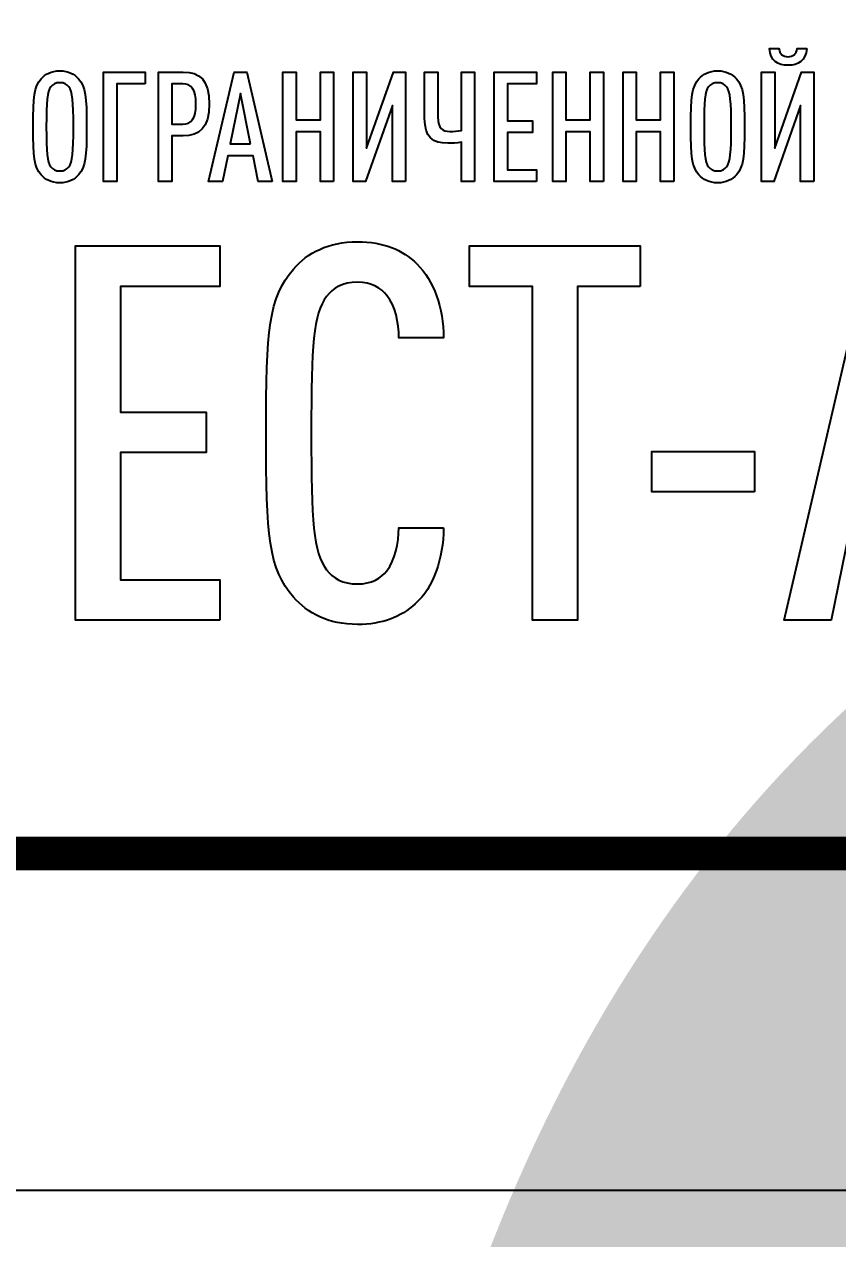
# Model space of a CAD drawing. Header units: millimetres. Extents: x 1990 to 8783, y 397 to 3825.
# Drawn here: x 4068.59 to 4080.66, y 2339.12 to 2357.14 of the extents above; entities that cross this region are included whole.
import ezdxf
from ezdxf.enums import TextEntityAlignment as Align

# ---------------------------------------------------------------- set-up
doc = ezdxf.new("R2018")
doc.units = ezdxf.units.MM
doc.layers.add('layer 1', color=7, linetype='Continuous')
doc.layers.add('Форматы', color=7, linetype='Continuous')
doc.styles.add('-ISOCPEUR-', font='isocpeur.ttf')
doc.styles.get("Standard").update_dxf_attribs({"font": 'arial.ttf'})

# ---------------------------------------------------------------- blocks, each defined once
blk = doc.blocks.new('Лого')
at = {"layer": 'layer 1', "color": 159}
for points, knots in [([(6.6198, 2.3792), (6.6198, 2.3792), (6.5883, 2.3792), (6.5883, 2.3792), (6.5883, 2.3792), (6.5862, 2.3604), (6.5751, 2.3523), (6.5583, 2.3523), (6.5583, 2.3523), (6.5415, 2.3523), (6.5304, 2.3604), (6.5283, 2.3792), (6.5283, 2.3792), (6.5283, 2.3792), (6.4968, 2.3792), (6.4968, 2.3792), (6.4968, 2.3792), (6.4994, 2.3391), (6.5243, 2.3239), (6.5583, 2.3239), (6.5583, 2.3239), (6.5923, 2.3239), (6.6172, 2.3391), (6.6198, 2.3792)], [0, 0, 0, 0, 0.142857, 0.142857, 0.142857, 0.142857, 0.285714, 0.285714, 0.285714, 0.285714, 0.428571, 0.428571, 0.428571, 0.428571, 0.571429, 0.571429, 0.571429, 0.571429, 0.714286, 0.714286, 0.714286, 0.714286, 1, 1, 1, 1]), ([(4.2407, 2.1207), (4.2407, 2.2208), (4.2376, 2.2533), (4.2143, 2.2792), (4.2143, 2.2792), (4.2, 2.2949), (4.1807, 2.3056), (4.1523, 2.3056), (4.1523, 2.3056), (4.1238, 2.3056), (4.1045, 2.2949), (4.0903, 2.2792), (4.0903, 2.2792), (4.067, 2.2533), (4.0639, 2.2208), (4.0639, 2.1207), (4.0639, 2.1207), (4.0639, 2.0206), (4.067, 1.9881), (4.0903, 1.9622), (4.0903, 1.9622), (4.1045, 1.9465), (4.1238, 1.9358), (4.1523, 1.9358), (4.1523, 1.9358), (4.1807, 1.9358), (4.2, 1.9465), (4.2143, 1.9622), (4.2143, 1.9622), (4.2376, 1.9881), (4.2407, 2.0206), (4.2407, 2.1207)], [0, 0, 0, 0, 0.111111, 0.111111, 0.111111, 0.111111, 0.222222, 0.222222, 0.222222, 0.222222, 0.333333, 0.333333, 0.333333, 0.333333, 0.444444, 0.444444, 0.444444, 0.444444, 0.555556, 0.555556, 0.555556, 0.555556, 0.666667, 0.666667, 0.666667, 0.666667, 0.777778, 0.777778, 0.777778, 0.777778, 1, 1, 1, 1]), ([(4.4337, 2.2624), (4.4337, 2.2624), (4.4337, 2.3015), (4.4337, 2.3015), (4.4337, 2.3015), (4.4337, 2.3015), (4.297, 2.3015), (4.297, 2.3015), (4.297, 2.3015), (4.297, 2.3015), (4.297, 1.9399), (4.297, 1.9399), (4.297, 1.9399), (4.297, 1.9399), (4.3407, 1.9399), (4.3407, 1.9399), (4.3407, 1.9399), (4.3407, 1.9399), (4.3407, 2.2624), (4.3407, 2.2624), (4.3407, 2.2624), (4.3407, 2.2624), (4.4337, 2.2624), (4.4337, 2.2624)], [0, 0, 0, 0, 0.142857, 0.142857, 0.142857, 0.142857, 0.285714, 0.285714, 0.285714, 0.285714, 0.428571, 0.428571, 0.428571, 0.428571, 0.571429, 0.571429, 0.571429, 0.571429, 0.714286, 0.714286, 0.714286, 0.714286, 1, 1, 1, 1]), ([(4.6455, 2.1959), (4.6455, 2.2761), (4.6145, 2.3015), (4.5596, 2.3015), (4.5596, 2.3015), (4.5596, 2.3015), (4.4784, 2.3015), (4.4784, 2.3015), (4.4784, 2.3015), (4.4784, 2.3015), (4.4784, 1.9399), (4.4784, 1.9399), (4.4784, 1.9399), (4.4784, 1.9399), (4.522, 1.9399), (4.522, 1.9399), (4.522, 1.9399), (4.522, 1.9399), (4.522, 2.0907), (4.522, 2.0907), (4.522, 2.0907), (4.522, 2.0907), (4.5596, 2.0907), (4.5596, 2.0907), (4.5596, 2.0907), (4.6135, 2.0907), (4.6455, 2.1166), (4.6455, 2.1959)], [0, 0, 0, 0, 0.125, 0.125, 0.125, 0.125, 0.25, 0.25, 0.25, 0.25, 0.375, 0.375, 0.375, 0.375, 0.5, 0.5, 0.5, 0.5, 0.625, 0.625, 0.625, 0.625, 0.75, 0.75, 0.75, 0.75, 1, 1, 1, 1]), ([(4.8542, 1.9399), (4.8542, 1.9399), (4.7704, 2.3015), (4.7704, 2.3015), (4.7704, 2.3015), (4.7704, 2.3015), (4.7283, 2.3015), (4.7283, 2.3015), (4.7283, 2.3015), (4.7283, 2.3015), (4.6439, 1.9399), (4.6439, 1.9399), (4.6439, 1.9399), (4.6439, 1.9399), (4.6897, 1.9399), (4.6897, 1.9399), (4.6897, 1.9399), (4.6897, 1.9399), (4.7069, 2.0252), (4.7069, 2.0252), (4.7069, 2.0252), (4.7069, 2.0252), (4.7907, 2.0252), (4.7907, 2.0252), (4.7907, 2.0252), (4.7907, 2.0252), (4.808, 1.9399), (4.808, 1.9399), (4.808, 1.9399), (4.808, 1.9399), (4.8542, 1.9399), (4.8542, 1.9399)], [0, 0, 0, 0, 0.111111, 0.111111, 0.111111, 0.111111, 0.222222, 0.222222, 0.222222, 0.222222, 0.333333, 0.333333, 0.333333, 0.333333, 0.444444, 0.444444, 0.444444, 0.444444, 0.555556, 0.555556, 0.555556, 0.555556, 0.666667, 0.666667, 0.666667, 0.666667, 0.777778, 0.777778, 0.777778, 0.777778, 1, 1, 1, 1]), ([(5.0569, 1.9399), (5.0569, 1.9399), (5.0569, 2.3015), (5.0569, 2.3015), (5.0569, 2.3015), (5.0569, 2.3015), (5.0132, 2.3015), (5.0132, 2.3015), (5.0132, 2.3015), (5.0132, 2.3015), (5.0132, 2.1436), (5.0132, 2.1436), (5.0132, 2.1436), (5.0132, 2.1436), (4.933, 2.1436), (4.933, 2.1436), (4.933, 2.1436), (4.933, 2.1436), (4.933, 2.3015), (4.933, 2.3015), (4.933, 2.3015), (4.933, 2.3015), (4.8893, 2.3015), (4.8893, 2.3015), (4.8893, 2.3015), (4.8893, 2.3015), (4.8893, 1.9399), (4.8893, 1.9399), (4.8893, 1.9399), (4.8893, 1.9399), (4.933, 1.9399), (4.933, 1.9399), (4.933, 1.9399), (4.933, 1.9399), (4.933, 2.1039), (4.933, 2.1039), (4.933, 2.1039), (4.933, 2.1039), (5.0132, 2.1039), (5.0132, 2.1039), (5.0132, 2.1039), (5.0132, 2.1039), (5.0132, 1.9399), (5.0132, 1.9399), (5.0132, 1.9399), (5.0132, 1.9399), (5.0569, 1.9399), (5.0569, 1.9399)], [0, 0, 0, 0, 0.076923, 0.076923, 0.076923, 0.076923, 0.153846, 0.153846, 0.153846, 0.153846, 0.230769, 0.230769, 0.230769, 0.230769, 0.307692, 0.307692, 0.307692, 0.307692, 0.384615, 0.384615, 0.384615, 0.384615, 0.461538, 0.461538, 0.461538, 0.461538, 0.538462, 0.538462, 0.538462, 0.538462, 0.615385, 0.615385, 0.615385, 0.615385, 0.692308, 0.692308, 0.692308, 0.692308, 0.769231, 0.769231, 0.769231, 0.769231, 0.846154, 0.846154, 0.846154, 0.846154, 1, 1, 1, 1]), ([(5.2946, 1.9399), (5.2946, 1.9399), (5.2946, 2.3015), (5.2946, 2.3015), (5.2946, 2.3015), (5.2946, 2.3015), (5.2545, 2.3015), (5.2545, 2.3015), (5.2545, 2.3015), (5.2545, 2.3015), (5.1656, 2.0501), (5.1656, 2.0501), (5.1656, 2.0501), (5.1656, 2.0501), (5.1656, 2.3015), (5.1656, 2.3015), (5.1656, 2.3015), (5.1656, 2.3015), (5.1219, 2.3015), (5.1219, 2.3015), (5.1219, 2.3015), (5.1219, 2.3015), (5.1219, 1.9399), (5.1219, 1.9399), (5.1219, 1.9399), (5.1219, 1.9399), (5.1625, 1.9399), (5.1625, 1.9399), (5.1625, 1.9399), (5.1625, 1.9399), (5.2509, 2.1908), (5.2509, 2.1908), (5.2509, 2.1908), (5.2509, 2.1908), (5.2509, 1.9399), (5.2509, 1.9399), (5.2509, 1.9399), (5.2509, 1.9399), (5.2946, 1.9399), (5.2946, 1.9399)], [0, 0, 0, 0, 0.090909, 0.090909, 0.090909, 0.090909, 0.181818, 0.181818, 0.181818, 0.181818, 0.272727, 0.272727, 0.272727, 0.272727, 0.363636, 0.363636, 0.363636, 0.363636, 0.454545, 0.454545, 0.454545, 0.454545, 0.545455, 0.545455, 0.545455, 0.545455, 0.636364, 0.636364, 0.636364, 0.636364, 0.727273, 0.727273, 0.727273, 0.727273, 0.818182, 0.818182, 0.818182, 0.818182, 1, 1, 1, 1]), ([(5.5227, 1.9399), (5.5227, 1.9399), (5.5227, 2.3015), (5.5227, 2.3015), (5.5227, 2.3015), (5.5227, 2.3015), (5.479, 2.3015), (5.479, 2.3015), (5.479, 2.3015), (5.479, 2.3015), (5.479, 2.1085), (5.479, 2.1085), (5.479, 2.1085), (5.4658, 2.1065), (5.4546, 2.1055), (5.4404, 2.1055), (5.4404, 2.1055), (5.4165, 2.1055), (5.4013, 2.1141), (5.4013, 2.1532), (5.4013, 2.1532), (5.4013, 2.1532), (5.4013, 2.3015), (5.4013, 2.3015), (5.4013, 2.3015), (5.4013, 2.3015), (5.3576, 2.3015), (5.3576, 2.3015), (5.3576, 2.3015), (5.3576, 2.3015), (5.3576, 2.1486), (5.3576, 2.1486), (5.3576, 2.1486), (5.3576, 2.0867), (5.384, 2.0664), (5.4338, 2.0664), (5.4338, 2.0664), (5.4485, 2.0664), (5.4627, 2.0674), (5.479, 2.0699), (5.479, 2.0699), (5.479, 2.0699), (5.479, 1.9399), (5.479, 1.9399), (5.479, 1.9399), (5.479, 1.9399), (5.5227, 1.9399), (5.5227, 1.9399)], [0, 0, 0, 0, 0.076923, 0.076923, 0.076923, 0.076923, 0.153846, 0.153846, 0.153846, 0.153846, 0.230769, 0.230769, 0.230769, 0.230769, 0.307692, 0.307692, 0.307692, 0.307692, 0.384615, 0.384615, 0.384615, 0.384615, 0.461538, 0.461538, 0.461538, 0.461538, 0.538462, 0.538462, 0.538462, 0.538462, 0.615385, 0.615385, 0.615385, 0.615385, 0.692308, 0.692308, 0.692308, 0.692308, 0.769231, 0.769231, 0.769231, 0.769231, 0.846154, 0.846154, 0.846154, 0.846154, 1, 1, 1, 1]), ([(5.7273, 1.9399), (5.7273, 1.9399), (5.7273, 1.979), (5.7273, 1.979), (5.7273, 1.979), (5.7273, 1.979), (5.6314, 1.979), (5.6314, 1.979), (5.6314, 1.979), (5.6314, 1.979), (5.6314, 2.1019), (5.6314, 2.1019), (5.6314, 2.1019), (5.6314, 2.1019), (5.7141, 2.1019), (5.7141, 2.1019), (5.7141, 2.1019), (5.7141, 2.1019), (5.7141, 2.141), (5.7141, 2.141), (5.7141, 2.141), (5.7141, 2.141), (5.6314, 2.141), (5.6314, 2.141), (5.6314, 2.141), (5.6314, 2.141), (5.6314, 2.2624), (5.6314, 2.2624), (5.6314, 2.2624), (5.6314, 2.2624), (5.7273, 2.2624), (5.7273, 2.2624), (5.7273, 2.2624), (5.7273, 2.2624), (5.7273, 2.3015), (5.7273, 2.3015), (5.7273, 2.3015), (5.7273, 2.3015), (5.5877, 2.3015), (5.5877, 2.3015), (5.5877, 2.3015), (5.5877, 2.3015), (5.5877, 1.9399), (5.5877, 1.9399), (5.5877, 1.9399), (5.5877, 1.9399), (5.7273, 1.9399), (5.7273, 1.9399)], [0, 0, 0, 0, 0.076923, 0.076923, 0.076923, 0.076923, 0.153846, 0.153846, 0.153846, 0.153846, 0.230769, 0.230769, 0.230769, 0.230769, 0.307692, 0.307692, 0.307692, 0.307692, 0.384615, 0.384615, 0.384615, 0.384615, 0.461538, 0.461538, 0.461538, 0.461538, 0.538462, 0.538462, 0.538462, 0.538462, 0.615385, 0.615385, 0.615385, 0.615385, 0.692308, 0.692308, 0.692308, 0.692308, 0.769231, 0.769231, 0.769231, 0.769231, 0.846154, 0.846154, 0.846154, 0.846154, 1, 1, 1, 1]), ([(5.9483, 1.9399), (5.9483, 1.9399), (5.9483, 2.3015), (5.9483, 2.3015), (5.9483, 2.3015), (5.9483, 2.3015), (5.9046, 2.3015), (5.9046, 2.3015), (5.9046, 2.3015), (5.9046, 2.3015), (5.9046, 2.1436), (5.9046, 2.1436), (5.9046, 2.1436), (5.9046, 2.1436), (5.8244, 2.1436), (5.8244, 2.1436), (5.8244, 2.1436), (5.8244, 2.1436), (5.8244, 2.3015), (5.8244, 2.3015), (5.8244, 2.3015), (5.8244, 2.3015), (5.7807, 2.3015), (5.7807, 2.3015), (5.7807, 2.3015), (5.7807, 2.3015), (5.7807, 1.9399), (5.7807, 1.9399), (5.7807, 1.9399), (5.7807, 1.9399), (5.8244, 1.9399), (5.8244, 1.9399), (5.8244, 1.9399), (5.8244, 1.9399), (5.8244, 2.1039), (5.8244, 2.1039), (5.8244, 2.1039), (5.8244, 2.1039), (5.9046, 2.1039), (5.9046, 2.1039), (5.9046, 2.1039), (5.9046, 2.1039), (5.9046, 1.9399), (5.9046, 1.9399), (5.9046, 1.9399), (5.9046, 1.9399), (5.9483, 1.9399), (5.9483, 1.9399)], [0, 0, 0, 0, 0.076923, 0.076923, 0.076923, 0.076923, 0.153846, 0.153846, 0.153846, 0.153846, 0.230769, 0.230769, 0.230769, 0.230769, 0.307692, 0.307692, 0.307692, 0.307692, 0.384615, 0.384615, 0.384615, 0.384615, 0.461538, 0.461538, 0.461538, 0.461538, 0.538462, 0.538462, 0.538462, 0.538462, 0.615385, 0.615385, 0.615385, 0.615385, 0.692308, 0.692308, 0.692308, 0.692308, 0.769231, 0.769231, 0.769231, 0.769231, 0.846154, 0.846154, 0.846154, 0.846154, 1, 1, 1, 1]), ([(6.1809, 1.9399), (6.1809, 1.9399), (6.1809, 2.3015), (6.1809, 2.3015), (6.1809, 2.3015), (6.1809, 2.3015), (6.1372, 2.3015), (6.1372, 2.3015), (6.1372, 2.3015), (6.1372, 2.3015), (6.1372, 2.1436), (6.1372, 2.1436), (6.1372, 2.1436), (6.1372, 2.1436), (6.057, 2.1436), (6.057, 2.1436), (6.057, 2.1436), (6.057, 2.1436), (6.057, 2.3015), (6.057, 2.3015), (6.057, 2.3015), (6.057, 2.3015), (6.0133, 2.3015), (6.0133, 2.3015), (6.0133, 2.3015), (6.0133, 2.3015), (6.0133, 1.9399), (6.0133, 1.9399), (6.0133, 1.9399), (6.0133, 1.9399), (6.057, 1.9399), (6.057, 1.9399), (6.057, 1.9399), (6.057, 1.9399), (6.057, 2.1039), (6.057, 2.1039), (6.057, 2.1039), (6.057, 2.1039), (6.1372, 2.1039), (6.1372, 2.1039), (6.1372, 2.1039), (6.1372, 2.1039), (6.1372, 1.9399), (6.1372, 1.9399), (6.1372, 1.9399), (6.1372, 1.9399), (6.1809, 1.9399), (6.1809, 1.9399)], [0, 0, 0, 0, 0.076923, 0.076923, 0.076923, 0.076923, 0.153846, 0.153846, 0.153846, 0.153846, 0.230769, 0.230769, 0.230769, 0.230769, 0.307692, 0.307692, 0.307692, 0.307692, 0.384615, 0.384615, 0.384615, 0.384615, 0.461538, 0.461538, 0.461538, 0.461538, 0.538462, 0.538462, 0.538462, 0.538462, 0.615385, 0.615385, 0.615385, 0.615385, 0.692308, 0.692308, 0.692308, 0.692308, 0.769231, 0.769231, 0.769231, 0.769231, 0.846154, 0.846154, 0.846154, 0.846154, 1, 1, 1, 1]), ([(6.4141, 2.1207), (6.4141, 2.2208), (6.411, 2.2533), (6.3877, 2.2792), (6.3877, 2.2792), (6.3734, 2.2949), (6.3541, 2.3056), (6.3257, 2.3056), (6.3257, 2.3056), (6.2972, 2.3056), (6.2779, 2.2949), (6.2637, 2.2792), (6.2637, 2.2792), (6.2404, 2.2533), (6.2373, 2.2208), (6.2373, 2.1207), (6.2373, 2.1207), (6.2373, 2.0206), (6.2404, 1.9881), (6.2637, 1.9622), (6.2637, 1.9622), (6.2779, 1.9465), (6.2972, 1.9358), (6.3257, 1.9358), (6.3257, 1.9358), (6.3541, 1.9358), (6.3734, 1.9465), (6.3877, 1.9622), (6.3877, 1.9622), (6.411, 1.9881), (6.4141, 2.0206), (6.4141, 2.1207)], [0, 0, 0, 0, 0.111111, 0.111111, 0.111111, 0.111111, 0.222222, 0.222222, 0.222222, 0.222222, 0.333333, 0.333333, 0.333333, 0.333333, 0.444444, 0.444444, 0.444444, 0.444444, 0.555556, 0.555556, 0.555556, 0.555556, 0.666667, 0.666667, 0.666667, 0.666667, 0.777778, 0.777778, 0.777778, 0.777778, 1, 1, 1, 1]), ([(6.6431, 1.9399), (6.6431, 1.9399), (6.6431, 2.3015), (6.6431, 2.3015), (6.6431, 2.3015), (6.6431, 2.3015), (6.603, 2.3015), (6.603, 2.3015), (6.603, 2.3015), (6.603, 2.3015), (6.5141, 2.0501), (6.5141, 2.0501), (6.5141, 2.0501), (6.5141, 2.0501), (6.5141, 2.3015), (6.5141, 2.3015), (6.5141, 2.3015), (6.5141, 2.3015), (6.4704, 2.3015), (6.4704, 2.3015), (6.4704, 2.3015), (6.4704, 2.3015), (6.4704, 1.9399), (6.4704, 1.9399), (6.4704, 1.9399), (6.4704, 1.9399), (6.5111, 1.9399), (6.5111, 1.9399), (6.5111, 1.9399), (6.5111, 1.9399), (6.5994, 2.1908), (6.5994, 2.1908), (6.5994, 2.1908), (6.5994, 2.1908), (6.5994, 1.9399), (6.5994, 1.9399), (6.5994, 1.9399), (6.5994, 1.9399), (6.6431, 1.9399), (6.6431, 1.9399)], [0, 0, 0, 0, 0.090909, 0.090909, 0.090909, 0.090909, 0.181818, 0.181818, 0.181818, 0.181818, 0.272727, 0.272727, 0.272727, 0.272727, 0.363636, 0.363636, 0.363636, 0.363636, 0.454545, 0.454545, 0.454545, 0.454545, 0.545455, 0.545455, 0.545455, 0.545455, 0.636364, 0.636364, 0.636364, 0.636364, 0.727273, 0.727273, 0.727273, 0.727273, 0.818182, 0.818182, 0.818182, 0.818182, 1, 1, 1, 1]), ([(4.197, 2.1207), (4.197, 2.0349), (4.1944, 2.0059), (4.1817, 1.9886), (4.1817, 1.9886), (4.1756, 1.9805), (4.1665, 1.9749), (4.1523, 1.9749), (4.1523, 1.9749), (4.1381, 1.9749), (4.1284, 1.9805), (4.1223, 1.9886), (4.1223, 1.9886), (4.1096, 2.0059), (4.1076, 2.0349), (4.1076, 2.1207), (4.1076, 2.1207), (4.1076, 2.2065), (4.1096, 2.2355), (4.1223, 2.2528), (4.1223, 2.2528), (4.1284, 2.2609), (4.1381, 2.2665), (4.1523, 2.2665), (4.1523, 2.2665), (4.1665, 2.2665), (4.1756, 2.2609), (4.1817, 2.2528), (4.1817, 2.2528), (4.1944, 2.2355), (4.197, 2.2065), (4.197, 2.1207)], [0, 0, 0, 0, 0.111111, 0.111111, 0.111111, 0.111111, 0.222222, 0.222222, 0.222222, 0.222222, 0.333333, 0.333333, 0.333333, 0.333333, 0.444444, 0.444444, 0.444444, 0.444444, 0.555556, 0.555556, 0.555556, 0.555556, 0.666667, 0.666667, 0.666667, 0.666667, 0.777778, 0.777778, 0.777778, 0.777778, 1, 1, 1, 1]), ([(4.6018, 2.1959), (4.6018, 2.1476), (4.5876, 2.1298), (4.5581, 2.1298), (4.5581, 2.1298), (4.5581, 2.1298), (4.522, 2.1298), (4.522, 2.1298), (4.522, 2.1298), (4.522, 2.1298), (4.522, 2.2624), (4.522, 2.2624), (4.522, 2.2624), (4.522, 2.2624), (4.5581, 2.2624), (4.5581, 2.2624), (4.5581, 2.2624), (4.5876, 2.2624), (4.6018, 2.2446), (4.6018, 2.1959)], [0, 0, 0, 0, 0.166667, 0.166667, 0.166667, 0.166667, 0.333333, 0.333333, 0.333333, 0.333333, 0.5, 0.5, 0.5, 0.5, 0.666667, 0.666667, 0.666667, 0.666667, 1, 1, 1, 1]), ([(6.3704, 2.1207), (6.3704, 2.0349), (6.3678, 2.0059), (6.3551, 1.9886), (6.3551, 1.9886), (6.349, 1.9805), (6.3399, 1.9749), (6.3257, 1.9749), (6.3257, 1.9749), (6.3115, 1.9749), (6.3018, 1.9805), (6.2957, 1.9886), (6.2957, 1.9886), (6.283, 2.0059), (6.281, 2.0349), (6.281, 2.1207), (6.281, 2.1207), (6.281, 2.2065), (6.283, 2.2355), (6.2957, 2.2528), (6.2957, 2.2528), (6.3018, 2.2609), (6.3115, 2.2665), (6.3257, 2.2665), (6.3257, 2.2665), (6.3399, 2.2665), (6.349, 2.2609), (6.3551, 2.2528), (6.3551, 2.2528), (6.3678, 2.2355), (6.3704, 2.2065), (6.3704, 2.1207)], [0, 0, 0, 0, 0.111111, 0.111111, 0.111111, 0.111111, 0.222222, 0.222222, 0.222222, 0.222222, 0.333333, 0.333333, 0.333333, 0.333333, 0.444444, 0.444444, 0.444444, 0.444444, 0.555556, 0.555556, 0.555556, 0.555556, 0.666667, 0.666667, 0.666667, 0.666667, 0.777778, 0.777778, 0.777778, 0.777778, 1, 1, 1, 1]), ([(4.7826, 2.0643), (4.7826, 2.0643), (4.7151, 2.0643), (4.7151, 2.0643), (4.7151, 2.0643), (4.7151, 2.0643), (4.7491, 2.2309), (4.7491, 2.2309), (4.7491, 2.2309), (4.7491, 2.2309), (4.7826, 2.0643), (4.7826, 2.0643)], [0, 0, 0, 0, 0.25, 0.25, 0.25, 0.25, 0.5, 0.5, 0.5, 0.5, 1, 1, 1, 1]), ([(4.681, 0.4914), (4.681, 0.4914), (4.681, 0.6251), (4.681, 0.6251), (4.681, 0.6251), (4.681, 0.6251), (4.353, 0.6251), (4.353, 0.6251), (4.353, 0.6251), (4.353, 0.6251), (4.353, 1.0451), (4.353, 1.0451), (4.353, 1.0451), (4.353, 1.0451), (4.6359, 1.0451), (4.6359, 1.0451), (4.6359, 1.0451), (4.6359, 1.0451), (4.6359, 1.1787), (4.6359, 1.1787), (4.6359, 1.1787), (4.6359, 1.1787), (4.353, 1.1787), (4.353, 1.1787), (4.353, 1.1787), (4.353, 1.1787), (4.353, 1.5935), (4.353, 1.5935), (4.353, 1.5935), (4.353, 1.5935), (4.681, 1.5935), (4.681, 1.5935), (4.681, 1.5935), (4.681, 1.5935), (4.681, 1.7272), (4.681, 1.7272), (4.681, 1.7272), (4.681, 1.7272), (4.2037, 1.7272), (4.2037, 1.7272), (4.2037, 1.7272), (4.2037, 1.7272), (4.2037, 0.4914), (4.2037, 0.4914), (4.2037, 0.4914), (4.2037, 0.4914), (4.681, 0.4914), (4.681, 0.4914)], [0, 0, 0, 0, 0.076923, 0.076923, 0.076923, 0.076923, 0.153846, 0.153846, 0.153846, 0.153846, 0.230769, 0.230769, 0.230769, 0.230769, 0.307692, 0.307692, 0.307692, 0.307692, 0.384615, 0.384615, 0.384615, 0.384615, 0.461538, 0.461538, 0.461538, 0.461538, 0.538462, 0.538462, 0.538462, 0.538462, 0.615385, 0.615385, 0.615385, 0.615385, 0.692308, 0.692308, 0.692308, 0.692308, 0.769231, 0.769231, 0.769231, 0.769231, 0.846154, 0.846154, 0.846154, 0.846154, 1, 1, 1, 1]), ([(5.4204, 0.7969), (5.4204, 0.7969), (5.2728, 0.7969), (5.2728, 0.7969), (5.2728, 0.7969), (5.2711, 0.7448), (5.2607, 0.691), (5.2329, 0.6546), (5.2329, 0.6546), (5.2138, 0.6303), (5.1826, 0.6112), (5.1357, 0.6112), (5.1357, 0.6112), (5.0871, 0.6112), (5.0541, 0.6303), (5.0333, 0.658), (5.0333, 0.658), (4.9899, 0.7171), (4.983, 0.816), (4.983, 1.1093), (4.983, 1.1093), (4.983, 1.4026), (4.9899, 1.5015), (5.0333, 1.5606), (5.0333, 1.5606), (5.0541, 1.5883), (5.0871, 1.6074), (5.1357, 1.6074), (5.1357, 1.6074), (5.1826, 1.6074), (5.2138, 1.5883), (5.2329, 1.564), (5.2329, 1.564), (5.2624, 1.5276), (5.2711, 1.4755), (5.2728, 1.4234), (5.2728, 1.4234), (5.2728, 1.4234), (5.4204, 1.4234), (5.4204, 1.4234), (5.4204, 1.4234), (5.4186, 1.5241), (5.3891, 1.6126), (5.3318, 1.6682), (5.3318, 1.6682), (5.2832, 1.715), (5.2225, 1.7411), (5.1357, 1.7411), (5.1357, 1.7411), (5.0385, 1.7411), (4.9708, 1.7046), (4.924, 1.6508), (4.924, 1.6508), (4.8424, 1.5571), (4.8337, 1.4512), (4.8337, 1.1093), (4.8337, 1.1093), (4.8337, 0.7674), (4.8424, 0.6615), (4.924, 0.5678), (4.924, 0.5678), (4.9708, 0.514), (5.0385, 0.4775), (5.1357, 0.4775), (5.1357, 0.4775), (5.2173, 0.4775), (5.278, 0.5018), (5.3266, 0.5452), (5.3266, 0.5452), (5.3874, 0.6008), (5.4186, 0.6928), (5.4204, 0.7969)], [0, 0, 0, 0, 0.052632, 0.052632, 0.052632, 0.052632, 0.105263, 0.105263, 0.105263, 0.105263, 0.157895, 0.157895, 0.157895, 0.157895, 0.210526, 0.210526, 0.210526, 0.210526, 0.263158, 0.263158, 0.263158, 0.263158, 0.315789, 0.315789, 0.315789, 0.315789, 0.368421, 0.368421, 0.368421, 0.368421, 0.421053, 0.421053, 0.421053, 0.421053, 0.473684, 0.473684, 0.473684, 0.473684, 0.526316, 0.526316, 0.526316, 0.526316, 0.578947, 0.578947, 0.578947, 0.578947, 0.631579, 0.631579, 0.631579, 0.631579, 0.684211, 0.684211, 0.684211, 0.684211, 0.736842, 0.736842, 0.736842, 0.736842, 0.789474, 0.789474, 0.789474, 0.789474, 0.842105, 0.842105, 0.842105, 0.842105, 0.894737, 0.894737, 0.894737, 0.894737, 1, 1, 1, 1]), ([(6.0695, 1.5935), (6.0695, 1.5935), (6.0695, 1.7272), (6.0695, 1.7272), (6.0695, 1.7272), (6.0695, 1.7272), (5.5054, 1.7272), (5.5054, 1.7272), (5.5054, 1.7272), (5.5054, 1.7272), (5.5054, 1.5935), (5.5054, 1.5935), (5.5054, 1.5935), (5.5054, 1.5935), (5.7137, 1.5935), (5.7137, 1.5935), (5.7137, 1.5935), (5.7137, 1.5935), (5.7137, 0.4914), (5.7137, 0.4914), (5.7137, 0.4914), (5.7137, 0.4914), (5.8629, 0.4914), (5.8629, 0.4914), (5.8629, 0.4914), (5.8629, 0.4914), (5.8629, 1.5935), (5.8629, 1.5935), (5.8629, 1.5935), (5.8629, 1.5935), (6.0695, 1.5935), (6.0695, 1.5935)], [0, 0, 0, 0, 0.111111, 0.111111, 0.111111, 0.111111, 0.222222, 0.222222, 0.222222, 0.222222, 0.333333, 0.333333, 0.333333, 0.333333, 0.444444, 0.444444, 0.444444, 0.444444, 0.555556, 0.555556, 0.555556, 0.555556, 0.666667, 0.666667, 0.666667, 0.666667, 0.777778, 0.777778, 0.777778, 0.777778, 1, 1, 1, 1]), ([(7.2636, 0.4914), (7.2636, 0.4914), (6.9772, 1.7272), (6.9772, 1.7272), (6.9772, 1.7272), (6.9772, 1.7272), (6.8331, 1.7272), (6.8331, 1.7272), (6.8331, 1.7272), (6.8331, 1.7272), (6.545, 0.4914), (6.545, 0.4914), (6.545, 0.4914), (6.545, 0.4914), (6.7012, 0.4914), (6.7012, 0.4914), (6.7012, 0.4914), (6.7012, 0.4914), (6.7602, 0.783), (6.7602, 0.783), (6.7602, 0.783), (6.7602, 0.783), (7.0466, 0.783), (7.0466, 0.783), (7.0466, 0.783), (7.0466, 0.783), (7.1056, 0.4914), (7.1056, 0.4914), (7.1056, 0.4914), (7.1056, 0.4914), (7.2636, 0.4914), (7.2636, 0.4914)], [0, 0, 0, 0, 0.111111, 0.111111, 0.111111, 0.111111, 0.222222, 0.222222, 0.222222, 0.222222, 0.333333, 0.333333, 0.333333, 0.333333, 0.444444, 0.444444, 0.444444, 0.444444, 0.555556, 0.555556, 0.555556, 0.555556, 0.666667, 0.666667, 0.666667, 0.666667, 0.777778, 0.777778, 0.777778, 0.777778, 1, 1, 1, 1]), ([(6.4478, 0.9149), (6.4478, 0.9149), (6.4478, 1.0486), (6.4478, 1.0486), (6.4478, 1.0486), (6.4478, 1.0486), (6.1077, 1.0486), (6.1077, 1.0486), (6.1077, 1.0486), (6.1077, 1.0486), (6.1077, 0.9149), (6.1077, 0.9149), (6.1077, 0.9149), (6.1077, 0.9149), (6.4478, 0.9149), (6.4478, 0.9149)], [0, 0, 0, 0, 0.2, 0.2, 0.2, 0.2, 0.4, 0.4, 0.4, 0.4, 0.6, 0.6, 0.6, 0.6, 1, 1, 1, 1])]:
    blk.add_open_spline(points, degree=3, knots=knots, dxfattribs=at)
blk = doc.blocks.new('*U369')
blk.add_lwpolyline([(0, 123), (594, 123), (594, -297), (0, -297)], close=True)
at = {"const_width": 0.5}
blk.add_lwpolyline([(20, 118), (589, 118), (589, -292), (20, -292)], close=True, dxfattribs=at)
at = {"xscale": 4.492609629394886, "yscale": 4.492609629394886, "zscale": 4.492609629394886}
blk.add_blockref('Лого', (542.434, -290.745), dxfattribs=at)
blk.add_attdef('РАЗРАБОТАЛ', text='', height=2.5).set_placement((424.501, -264.224), align=Align.MIDDLE_LEFT)
at = {"flags": 8}
for tag, height, p in [('ДАТА', 2.5, (464.074, -264.402)), ('ЛИСТ', 3, (560.388, -271.915)), ('ЛИСТОВ', 3, (577.888, -271.915))]:
    blk.add_attdef(tag, text='', height=height, dxfattribs=at).set_placement(p, align=Align.MIDDLE_CENTER)
blk.add_attdef('ПРОВЕРИЛ', (424.749, -270.729), '', height=2.5)
at = {"lineweight": 30, "flags": 104}
for tag, p in [('ТЕПЛОВЫЕ_СЕТИ', (504, -269.5)), ('ИМЯ_ЧЕРТЕЖА', (504, -284.5))]:
    blk.add_attdef(tag, text='', height=3, dxfattribs=at).set_placement(p, align=Align.MIDDLE_CENTER)
at = {"style": '-ISOCPEUR-', "flags": 8}
blk.add_attdef('ФОРМАТ', text='', height=3, dxfattribs=at).set_placement((554.972, -294.745), align=Align.MIDDLE_CENTER)

msp = doc.modelspace()

# ---------------------------------------------------------------- block references
at = {"layer": 'Форматы'}
ref = msp.add_blockref('*U369', (3508.029, 2636.836), dxfattribs=at)
lines = msp.add_mtext('Врезка на ж.д. №7\\P (М1:50)', dxfattribs={"layer": '0', "insert": (4012.029, 2352.336), "char_height": 70, "attachment_point": 1})
ref.add_attrib('ИМЯ_ЧЕРТЕЖА', '', (4012.029, 2352.336), dxfattribs={"flags": 104}).embed_mtext(lines)
lines = msp.add_mtext('Тепломеханические решения тепловых сетей', dxfattribs={"layer": '0', "insert": (4012.029, 2367.336), "char_height": 70, "attachment_point": 1})
ref.add_attrib('ТЕПЛОВЫЕ_СЕТИ', '', (4012.029, 2367.336), dxfattribs={"flags": 104}).embed_mtext(lines)

doc.saveas('drawing.dxf')
